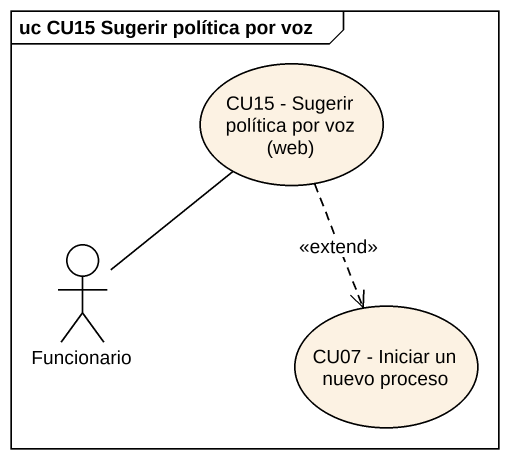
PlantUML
@startuml
mainframe uc CU15 Sugerir política por voz
usecase "CU15 - Sugerir política por voz (web)" as CU15_Sugerir_política_por
actor Funcionario
usecase "CU07 - Iniciar un nuevo proceso" as CU07_Iniciar_un_nuevo
CU15_Sugerir_política_por -- Funcionario
CU15_Sugerir_política_por ..> CU07_Iniciar_un_nuevo : <<extend>>
@enduml
